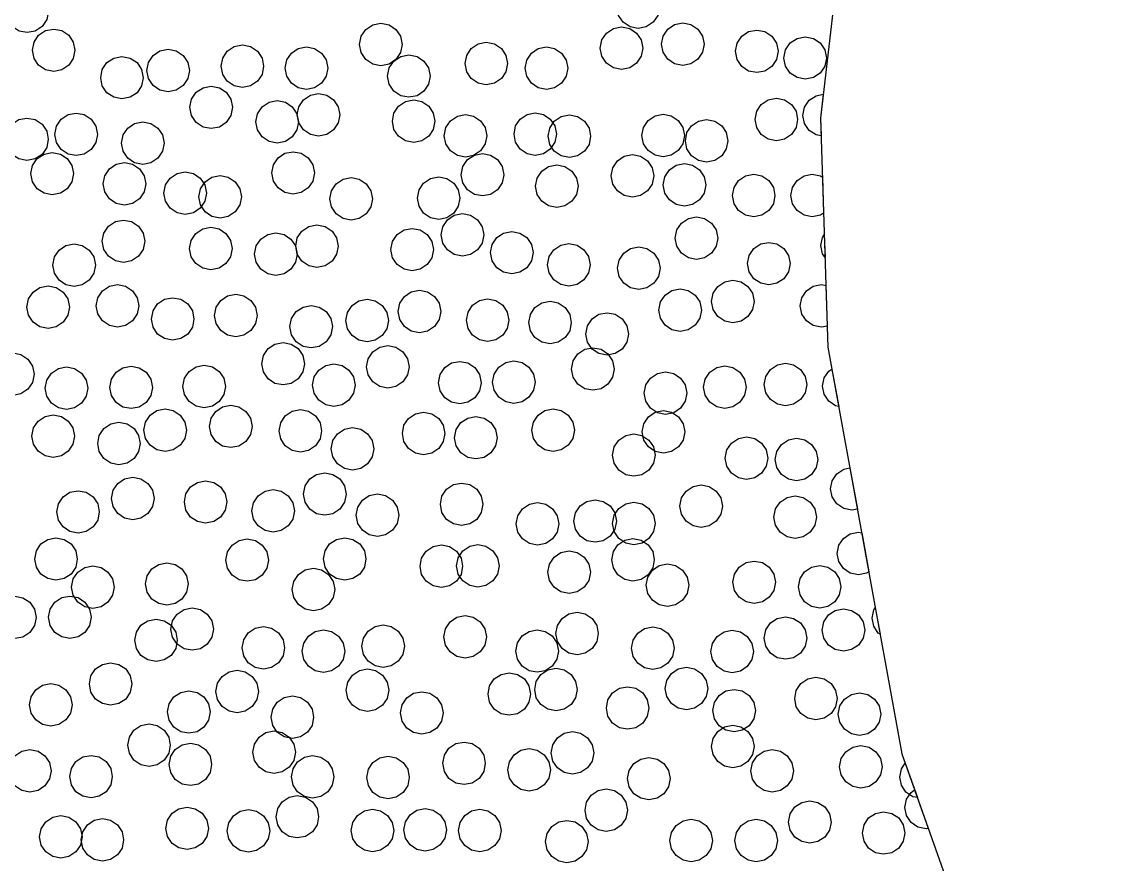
# Model space of a CAD drawing. Header units: millimetres. Extents: x 2 to 154, y 0 to 88.
# Drawn here: x 116.02 to 136.53, y 53.9 to 69.74 of the extents above; entities that cross this region are included whole.
import ezdxf

# ---------------------------------------------------------------- set-up
doc = ezdxf.new("R2010")
doc.units = ezdxf.units.MM
doc.layers.add('BORDER', color=3, linetype='Continuous')

msp = doc.modelspace()

# ---------------------------------------------------------------- linework, layer by layer
for points in [[(127.972, 69.863), (127.886, 69.733), (127.756, 69.647), (127.603, 69.616), (127.45, 69.647), (127.32, 69.733), (127.233, 69.863), (127.203, 70.016), (127.233, 70.169), (127.32, 70.299), (127.45, 70.386), (127.603, 70.416), (127.756, 70.386), (127.886, 70.299), (127.972, 70.169), (128.003, 70.016), (127.972, 69.863)], [(116.488, 69.786), (116.402, 69.656), (116.272, 69.569), (116.119, 69.539), (115.966, 69.569), (115.836, 69.656), (115.749, 69.786), (115.719, 69.939), (115.749, 70.092), (115.836, 70.222), (115.966, 70.308), (116.119, 70.339), (116.272, 70.308), (116.402, 70.222), (116.488, 70.092), (116.519, 69.939), (116.488, 69.786)], [(116.987, 69.053), (116.901, 68.924), (116.771, 68.837), (116.618, 68.806), (116.465, 68.837), (116.335, 68.924), (116.248, 69.053), (116.218, 69.206), (116.248, 69.359), (116.335, 69.489), (116.465, 69.576), (116.618, 69.606), (116.771, 69.576), (116.901, 69.489), (116.987, 69.359), (117.018, 69.206), (116.987, 69.053)], [(123.138, 69.164), (123.051, 69.034), (122.921, 68.948), (122.768, 68.917), (122.615, 68.948), (122.485, 69.034), (122.399, 69.164), (122.368, 69.317), (122.399, 69.47), (122.485, 69.6), (122.615, 69.687), (122.768, 69.717), (122.921, 69.687), (123.051, 69.6), (123.138, 69.47), (123.168, 69.317), (123.138, 69.164)], [(127.662, 69.094), (127.575, 68.965), (127.445, 68.878), (127.292, 68.847), (127.139, 68.878), (127.009, 68.965), (126.922, 69.094), (126.892, 69.247), (126.922, 69.401), (127.009, 69.53), (127.139, 69.617), (127.292, 69.647), (127.445, 69.617), (127.575, 69.53), (127.662, 69.401), (127.692, 69.247), (127.662, 69.094)], [(128.811, 69.169), (128.724, 69.039), (128.594, 68.952), (128.441, 68.922), (128.288, 68.952), (128.158, 69.039), (128.072, 69.169), (128.041, 69.322), (128.072, 69.475), (128.158, 69.605), (128.288, 69.691), (128.441, 69.722), (128.594, 69.691), (128.724, 69.605), (128.811, 69.475), (128.841, 69.322), (128.811, 69.169)], [(130.203, 69.034), (130.116, 68.904), (129.986, 68.817), (129.833, 68.787), (129.68, 68.817), (129.551, 68.904), (129.464, 69.034), (129.433, 69.187), (129.464, 69.34), (129.551, 69.47), (129.68, 69.557), (129.833, 69.587), (129.986, 69.557), (130.116, 69.47), (130.203, 69.34), (130.233, 69.187), (130.203, 69.034)], [(125.119, 68.804), (125.032, 68.674), (124.902, 68.587), (124.749, 68.557), (124.596, 68.587), (124.466, 68.674), (124.38, 68.804), (124.349, 68.957), (124.38, 69.11), (124.466, 69.24), (124.596, 69.326), (124.749, 69.357), (124.902, 69.326), (125.032, 69.24), (125.119, 69.11), (125.149, 68.957), (125.119, 68.804)], [(131.112, 68.908), (131.026, 68.778), (130.896, 68.692), (130.743, 68.661), (130.59, 68.692), (130.46, 68.778), (130.373, 68.908), (130.343, 69.061), (130.373, 69.214), (130.46, 69.344), (130.59, 69.431), (130.743, 69.461), (130.896, 69.431), (131.026, 69.344), (131.112, 69.214), (131.143, 69.061), (131.112, 68.908)], [(119.137, 68.673), (119.051, 68.543), (118.921, 68.456), (118.768, 68.426), (118.615, 68.456), (118.485, 68.543), (118.398, 68.673), (118.368, 68.826), (118.398, 68.979), (118.485, 69.109), (118.615, 69.195), (118.768, 69.226), (118.921, 69.195), (119.051, 69.109), (119.137, 68.979), (119.168, 68.826), (119.137, 68.673)], [(120.534, 68.753), (120.447, 68.623), (120.317, 68.536), (120.164, 68.506), (120.011, 68.536), (119.881, 68.623), (119.794, 68.753), (119.764, 68.906), (119.794, 69.059), (119.881, 69.188), (120.011, 69.275), (120.164, 69.306), (120.317, 69.275), (120.447, 69.188), (120.534, 69.059), (120.564, 68.906), (120.534, 68.753)], [(121.739, 68.719), (121.652, 68.59), (121.522, 68.503), (121.369, 68.472), (121.216, 68.503), (121.087, 68.59), (121, 68.719), (120.969, 68.872), (121, 69.025), (121.087, 69.155), (121.216, 69.242), (121.369, 69.272), (121.522, 69.242), (121.652, 69.155), (121.739, 69.025), (121.769, 68.872), (121.739, 68.719)], [(126.248, 68.717), (126.162, 68.587), (126.032, 68.501), (125.879, 68.47), (125.726, 68.501), (125.596, 68.587), (125.509, 68.717), (125.479, 68.87), (125.509, 69.023), (125.596, 69.153), (125.726, 69.24), (125.879, 69.27), (126.032, 69.24), (126.162, 69.153), (126.248, 69.023), (126.279, 68.87), (126.248, 68.717)], [(118.271, 68.538), (118.184, 68.408), (118.054, 68.322), (117.901, 68.291), (117.748, 68.322), (117.618, 68.408), (117.532, 68.538), (117.501, 68.691), (117.532, 68.844), (117.618, 68.974), (117.748, 69.061), (117.901, 69.091), (118.054, 69.061), (118.184, 68.974), (118.271, 68.844), (118.301, 68.691), (118.271, 68.538)], [(123.664, 68.569), (123.577, 68.439), (123.447, 68.352), (123.294, 68.322), (123.141, 68.352), (123.011, 68.439), (122.925, 68.569), (122.894, 68.722), (122.925, 68.875), (123.011, 69.005), (123.141, 69.091), (123.294, 69.122), (123.447, 69.091), (123.577, 69.005), (123.664, 68.875), (123.694, 68.722), (123.664, 68.569)], [(119.948, 67.981), (119.862, 67.851), (119.732, 67.764), (119.579, 67.734), (119.426, 67.764), (119.296, 67.851), (119.209, 67.981), (119.179, 68.134), (119.209, 68.287), (119.296, 68.417), (119.426, 68.503), (119.579, 68.534), (119.732, 68.503), (119.862, 68.417), (119.948, 68.287), (119.979, 68.134), (119.948, 67.981)], [(121.965, 67.84), (121.879, 67.71), (121.749, 67.623), (121.596, 67.593), (121.443, 67.623), (121.313, 67.71), (121.226, 67.84), (121.196, 67.993), (121.226, 68.146), (121.313, 68.276), (121.443, 68.362), (121.596, 68.393), (121.749, 68.362), (121.879, 68.276), (121.965, 68.146), (121.996, 67.993), (121.965, 67.84)], [(130.571, 67.753), (130.484, 67.623), (130.354, 67.537), (130.201, 67.506), (130.048, 67.537), (129.918, 67.623), (129.832, 67.753), (129.801, 67.906), (129.832, 68.059), (129.918, 68.189), (130.048, 68.276), (130.201, 68.306), (130.354, 68.276), (130.484, 68.189), (130.571, 68.059), (130.601, 67.906), (130.571, 67.753)], [(131.031, 67.932), (131.042, 67.595), (130.947, 67.614), (130.817, 67.701), (130.731, 67.83), (130.7, 67.983), (130.731, 68.136), (130.817, 68.266), (130.947, 68.353), (131.083, 68.38), (131.031, 67.932)], [(121.189, 67.708), (121.103, 67.579), (120.973, 67.492), (120.82, 67.461), (120.667, 67.492), (120.537, 67.579), (120.45, 67.708), (120.42, 67.861), (120.45, 68.014), (120.537, 68.144), (120.667, 68.231), (120.82, 68.261), (120.973, 68.231), (121.103, 68.144), (121.189, 68.014), (121.22, 67.861), (121.189, 67.708)], [(123.753, 67.719), (123.666, 67.59), (123.537, 67.503), (123.384, 67.472), (123.231, 67.503), (123.101, 67.59), (123.014, 67.719), (122.984, 67.872), (123.014, 68.026), (123.101, 68.155), (123.231, 68.242), (123.384, 68.272), (123.537, 68.242), (123.666, 68.155), (123.753, 68.026), (123.784, 67.872), (123.753, 67.719)], [(116.486, 67.38), (116.399, 67.25), (116.27, 67.163), (116.116, 67.133), (115.963, 67.163), (115.834, 67.25), (115.747, 67.38), (115.716, 67.533), (115.747, 67.686), (115.834, 67.816), (115.963, 67.902), (116.116, 67.933), (116.27, 67.902), (116.399, 67.816), (116.486, 67.686), (116.516, 67.533), (116.486, 67.38)], [(117.41, 67.473), (117.323, 67.343), (117.193, 67.256), (117.04, 67.226), (116.887, 67.256), (116.757, 67.343), (116.671, 67.473), (116.64, 67.626), (116.671, 67.779), (116.757, 67.909), (116.887, 67.996), (117.04, 68.026), (117.193, 67.996), (117.323, 67.909), (117.41, 67.779), (117.44, 67.626), (117.41, 67.473)], [(124.728, 67.446), (124.641, 67.317), (124.511, 67.23), (124.358, 67.199), (124.205, 67.23), (124.075, 67.317), (123.988, 67.446), (123.958, 67.599), (123.988, 67.753), (124.075, 67.882), (124.205, 67.969), (124.358, 67.999), (124.511, 67.969), (124.641, 67.882), (124.728, 67.753), (124.758, 67.599), (124.728, 67.446)], [(126.039, 67.476), (125.952, 67.347), (125.823, 67.26), (125.67, 67.229), (125.516, 67.26), (125.387, 67.347), (125.3, 67.476), (125.27, 67.629), (125.3, 67.783), (125.387, 67.912), (125.516, 67.999), (125.67, 68.029), (125.823, 67.999), (125.952, 67.912), (126.039, 67.783), (126.07, 67.629), (126.039, 67.476)], [(126.68, 67.437), (126.593, 67.307), (126.463, 67.22), (126.31, 67.19), (126.157, 67.22), (126.027, 67.307), (125.94, 67.437), (125.91, 67.59), (125.94, 67.743), (126.027, 67.873), (126.157, 67.96), (126.31, 67.99), (126.463, 67.96), (126.593, 67.873), (126.68, 67.743), (126.71, 67.59), (126.68, 67.437)], [(128.443, 67.45), (128.356, 67.32), (128.226, 67.234), (128.073, 67.203), (127.92, 67.234), (127.79, 67.32), (127.704, 67.45), (127.673, 67.603), (127.704, 67.756), (127.79, 67.886), (127.92, 67.973), (128.073, 68.003), (128.226, 67.973), (128.356, 67.886), (128.443, 67.756), (128.473, 67.603), (128.443, 67.45)], [(129.259, 67.352), (129.173, 67.222), (129.043, 67.135), (128.89, 67.105), (128.737, 67.135), (128.607, 67.222), (128.52, 67.352), (128.49, 67.505), (128.52, 67.658), (128.607, 67.788), (128.737, 67.875), (128.89, 67.905), (129.043, 67.875), (129.173, 67.788), (129.259, 67.658), (129.29, 67.505), (129.259, 67.352)], [(118.662, 67.308), (118.575, 67.178), (118.445, 67.091), (118.292, 67.061), (118.139, 67.091), (118.009, 67.178), (117.922, 67.308), (117.892, 67.461), (117.922, 67.614), (118.009, 67.744), (118.139, 67.83), (118.292, 67.861), (118.445, 67.83), (118.575, 67.744), (118.662, 67.614), (118.692, 67.461), (118.662, 67.308)], [(116.96, 66.734), (116.873, 66.604), (116.743, 66.517), (116.59, 66.487), (116.437, 66.517), (116.307, 66.604), (116.22, 66.734), (116.19, 66.887), (116.22, 67.04), (116.307, 67.17), (116.437, 67.256), (116.59, 67.287), (116.743, 67.256), (116.873, 67.17), (116.96, 67.04), (116.99, 66.887), (116.96, 66.734)], [(121.487, 66.747), (121.401, 66.618), (121.271, 66.531), (121.118, 66.5), (120.965, 66.531), (120.835, 66.618), (120.748, 66.747), (120.718, 66.9), (120.748, 67.054), (120.835, 67.183), (120.965, 67.27), (121.118, 67.3), (121.271, 67.27), (121.401, 67.183), (121.487, 67.054), (121.518, 66.9), (121.487, 66.747)], [(118.318, 66.542), (118.231, 66.412), (118.101, 66.325), (117.948, 66.295), (117.795, 66.325), (117.665, 66.412), (117.579, 66.542), (117.548, 66.695), (117.579, 66.848), (117.665, 66.978), (117.795, 67.064), (117.948, 67.095), (118.101, 67.064), (118.231, 66.978), (118.318, 66.848), (118.348, 66.695), (118.318, 66.542)], [(125.046, 66.714), (124.959, 66.584), (124.83, 66.497), (124.677, 66.467), (124.524, 66.497), (124.394, 66.584), (124.307, 66.714), (124.277, 66.867), (124.307, 67.02), (124.394, 67.15), (124.524, 67.236), (124.677, 67.267), (124.83, 67.236), (124.959, 67.15), (125.046, 67.02), (125.077, 66.867), (125.046, 66.714)], [(127.866, 66.692), (127.779, 66.562), (127.649, 66.476), (127.496, 66.445), (127.343, 66.476), (127.213, 66.562), (127.127, 66.692), (127.096, 66.845), (127.127, 66.998), (127.213, 67.128), (127.343, 67.215), (127.496, 67.245), (127.649, 67.215), (127.779, 67.128), (127.866, 66.998), (127.896, 66.845), (127.866, 66.692)], [(128.842, 66.523), (128.756, 66.394), (128.626, 66.307), (128.473, 66.277), (128.32, 66.307), (128.19, 66.394), (128.103, 66.523), (128.073, 66.677), (128.103, 66.83), (128.19, 66.959), (128.32, 67.046), (128.473, 67.077), (128.626, 67.046), (128.756, 66.959), (128.842, 66.83), (128.873, 66.677), (128.842, 66.523)], [(119.46, 66.369), (119.373, 66.239), (119.244, 66.152), (119.091, 66.122), (118.938, 66.152), (118.808, 66.239), (118.721, 66.369), (118.691, 66.522), (118.721, 66.675), (118.808, 66.805), (118.938, 66.891), (119.091, 66.922), (119.244, 66.891), (119.373, 66.805), (119.46, 66.675), (119.491, 66.522), (119.46, 66.369)], [(126.443, 66.498), (126.356, 66.368), (126.227, 66.281), (126.074, 66.251), (125.921, 66.281), (125.791, 66.368), (125.704, 66.498), (125.674, 66.651), (125.704, 66.804), (125.791, 66.933), (125.921, 67.02), (126.074, 67.051), (126.227, 67.02), (126.356, 66.933), (126.443, 66.804), (126.474, 66.651), (126.443, 66.498)], [(130.144, 66.322), (130.057, 66.192), (129.928, 66.105), (129.775, 66.075), (129.622, 66.105), (129.492, 66.192), (129.405, 66.322), (129.375, 66.475), (129.405, 66.628), (129.492, 66.758), (129.622, 66.844), (129.775, 66.875), (129.928, 66.844), (130.057, 66.758), (130.144, 66.628), (130.175, 66.475), (130.144, 66.322)], [(131.089, 66.146), (131.028, 66.106), (130.875, 66.075), (130.722, 66.106), (130.592, 66.192), (130.506, 66.322), (130.475, 66.475), (130.506, 66.628), (130.592, 66.758), (130.722, 66.845), (130.875, 66.875), (131.028, 66.845), (131.067, 66.819), (131.089, 66.146)], [(120.116, 66.298), (120.029, 66.168), (119.899, 66.082), (119.746, 66.051), (119.593, 66.082), (119.463, 66.168), (119.376, 66.298), (119.346, 66.451), (119.376, 66.604), (119.463, 66.734), (119.593, 66.821), (119.746, 66.851), (119.899, 66.821), (120.029, 66.734), (120.116, 66.604), (120.146, 66.451), (120.116, 66.298)], [(122.579, 66.261), (122.492, 66.131), (122.362, 66.044), (122.209, 66.014), (122.056, 66.044), (121.926, 66.131), (121.839, 66.261), (121.809, 66.414), (121.839, 66.567), (121.926, 66.697), (122.056, 66.783), (122.209, 66.814), (122.362, 66.783), (122.492, 66.697), (122.579, 66.567), (122.609, 66.414), (122.579, 66.261)], [(124.223, 66.274), (124.137, 66.145), (124.007, 66.058), (123.854, 66.028), (123.701, 66.058), (123.571, 66.145), (123.484, 66.274), (123.454, 66.428), (123.484, 66.581), (123.571, 66.71), (123.701, 66.797), (123.854, 66.828), (124.007, 66.797), (124.137, 66.71), (124.223, 66.581), (124.254, 66.428), (124.223, 66.274)], [(124.67, 65.583), (124.583, 65.453), (124.454, 65.366), (124.301, 65.336), (124.148, 65.366), (124.018, 65.453), (123.931, 65.583), (123.901, 65.736), (123.931, 65.889), (124.018, 66.019), (124.148, 66.105), (124.301, 66.136), (124.454, 66.105), (124.583, 66.019), (124.67, 65.889), (124.701, 65.736), (124.67, 65.583)], [(129.07, 65.522), (128.983, 65.392), (128.853, 65.305), (128.7, 65.275), (128.547, 65.305), (128.417, 65.392), (128.331, 65.522), (128.3, 65.675), (128.331, 65.828), (128.417, 65.958), (128.547, 66.045), (128.7, 66.075), (128.853, 66.045), (128.983, 65.958), (129.07, 65.828), (129.1, 65.675), (129.07, 65.522)], [(118.3, 65.462), (118.213, 65.333), (118.083, 65.246), (117.93, 65.215), (117.777, 65.246), (117.648, 65.333), (117.561, 65.462), (117.53, 65.615), (117.561, 65.769), (117.648, 65.898), (117.777, 65.985), (117.93, 66.015), (118.083, 65.985), (118.213, 65.898), (118.3, 65.769), (118.33, 65.615), (118.3, 65.462)], [(119.942, 65.325), (119.856, 65.195), (119.726, 65.108), (119.573, 65.078), (119.42, 65.108), (119.29, 65.195), (119.203, 65.325), (119.173, 65.478), (119.203, 65.631), (119.29, 65.761), (119.42, 65.847), (119.573, 65.878), (119.726, 65.847), (119.856, 65.761), (119.942, 65.631), (119.973, 65.478), (119.942, 65.325)], [(121.935, 65.372), (121.849, 65.242), (121.719, 65.155), (121.566, 65.125), (121.413, 65.155), (121.283, 65.242), (121.196, 65.372), (121.166, 65.525), (121.196, 65.678), (121.283, 65.808), (121.413, 65.894), (121.566, 65.925), (121.719, 65.894), (121.849, 65.808), (121.935, 65.678), (121.966, 65.525), (121.935, 65.372)], [(123.726, 65.305), (123.639, 65.176), (123.509, 65.089), (123.356, 65.058), (123.203, 65.089), (123.073, 65.176), (122.987, 65.305), (122.956, 65.458), (122.987, 65.611), (123.073, 65.741), (123.203, 65.828), (123.356, 65.858), (123.509, 65.828), (123.639, 65.741), (123.726, 65.611), (123.756, 65.458), (123.726, 65.305)], [(121.164, 65.221), (121.078, 65.091), (120.948, 65.005), (120.795, 64.974), (120.642, 65.005), (120.512, 65.091), (120.425, 65.221), (120.395, 65.374), (120.425, 65.527), (120.512, 65.657), (120.642, 65.744), (120.795, 65.774), (120.948, 65.744), (121.078, 65.657), (121.164, 65.527), (121.195, 65.374), (121.164, 65.221)], [(125.598, 65.248), (125.511, 65.119), (125.382, 65.032), (125.229, 65.002), (125.075, 65.032), (124.946, 65.119), (124.859, 65.248), (124.829, 65.402), (124.859, 65.555), (124.946, 65.684), (125.075, 65.771), (125.229, 65.802), (125.382, 65.771), (125.511, 65.684), (125.598, 65.555), (125.629, 65.402), (125.598, 65.248)], [(131.116, 65.308), (131.066, 65.382), (131.036, 65.535), (131.066, 65.688), (131.102, 65.741), (131.116, 65.308)], [(117.37, 65.015), (117.284, 64.886), (117.154, 64.799), (117.001, 64.768), (116.848, 64.799), (116.718, 64.886), (116.631, 65.015), (116.601, 65.168), (116.631, 65.321), (116.718, 65.451), (116.848, 65.538), (117.001, 65.568), (117.154, 65.538), (117.284, 65.451), (117.37, 65.321), (117.401, 65.168), (117.37, 65.015)], [(126.671, 65.02), (126.585, 64.891), (126.455, 64.804), (126.302, 64.774), (126.149, 64.804), (126.019, 64.891), (125.932, 65.02), (125.902, 65.174), (125.932, 65.327), (126.019, 65.456), (126.149, 65.543), (126.302, 65.574), (126.455, 65.543), (126.585, 65.456), (126.671, 65.327), (126.702, 65.174), (126.671, 65.02)], [(127.985, 64.955), (127.898, 64.826), (127.768, 64.739), (127.615, 64.708), (127.462, 64.739), (127.333, 64.826), (127.246, 64.955), (127.215, 65.108), (127.246, 65.261), (127.333, 65.391), (127.462, 65.478), (127.615, 65.508), (127.768, 65.478), (127.898, 65.391), (127.985, 65.261), (128.015, 65.108), (127.985, 64.955)], [(130.429, 65.042), (130.342, 64.912), (130.212, 64.826), (130.059, 64.795), (129.906, 64.826), (129.776, 64.912), (129.69, 65.042), (129.659, 65.195), (129.69, 65.348), (129.776, 65.478), (129.906, 65.565), (130.059, 65.595), (130.212, 65.565), (130.342, 65.478), (130.429, 65.348), (130.459, 65.195), (130.429, 65.042)], [(129.753, 64.331), (129.666, 64.201), (129.537, 64.114), (129.383, 64.084), (129.23, 64.114), (129.101, 64.201), (129.014, 64.331), (128.983, 64.484), (129.014, 64.637), (129.101, 64.767), (129.23, 64.853), (129.383, 64.884), (129.537, 64.853), (129.666, 64.767), (129.753, 64.637), (129.783, 64.484), (129.753, 64.331)], [(116.883, 64.225), (116.796, 64.095), (116.667, 64.008), (116.513, 63.978), (116.36, 64.008), (116.231, 64.095), (116.144, 64.225), (116.113, 64.378), (116.144, 64.531), (116.231, 64.661), (116.36, 64.748), (116.513, 64.778), (116.667, 64.748), (116.796, 64.661), (116.883, 64.531), (116.913, 64.378), (116.883, 64.225)], [(118.187, 64.249), (118.1, 64.119), (117.97, 64.032), (117.817, 64.002), (117.664, 64.032), (117.534, 64.119), (117.447, 64.249), (117.417, 64.402), (117.447, 64.555), (117.534, 64.685), (117.664, 64.772), (117.817, 64.802), (117.97, 64.772), (118.1, 64.685), (118.187, 64.555), (118.217, 64.402), (118.187, 64.249)], [(120.409, 64.068), (120.323, 63.938), (120.193, 63.851), (120.04, 63.821), (119.887, 63.851), (119.757, 63.938), (119.67, 64.068), (119.64, 64.221), (119.67, 64.374), (119.757, 64.503), (119.887, 64.59), (120.04, 64.621), (120.193, 64.59), (120.323, 64.503), (120.409, 64.374), (120.44, 64.221), (120.409, 64.068)], [(123.862, 64.143), (123.775, 64.013), (123.645, 63.926), (123.492, 63.896), (123.339, 63.926), (123.21, 64.013), (123.123, 64.143), (123.092, 64.296), (123.123, 64.449), (123.21, 64.579), (123.339, 64.666), (123.492, 64.696), (123.645, 64.666), (123.775, 64.579), (123.862, 64.449), (123.892, 64.296), (123.862, 64.143)], [(128.761, 64.167), (128.674, 64.038), (128.544, 63.951), (128.391, 63.921), (128.238, 63.951), (128.108, 64.038), (128.022, 64.167), (127.991, 64.321), (128.022, 64.474), (128.108, 64.603), (128.238, 64.69), (128.391, 64.721), (128.544, 64.69), (128.674, 64.603), (128.761, 64.474), (128.791, 64.321), (128.761, 64.167)], [(131.157, 64.022), (131.047, 64), (130.894, 64.031), (130.764, 64.117), (130.677, 64.247), (130.647, 64.4), (130.677, 64.553), (130.764, 64.683), (130.894, 64.77), (131.047, 64.8), (131.133, 64.783), (131.157, 64.022)], [(119.224, 64.001), (119.137, 63.872), (119.007, 63.785), (118.854, 63.754), (118.701, 63.785), (118.572, 63.872), (118.485, 64.001), (118.454, 64.154), (118.485, 64.307), (118.572, 64.437), (118.701, 64.524), (118.854, 64.554), (119.007, 64.524), (119.137, 64.437), (119.224, 64.307), (119.254, 64.154), (119.224, 64.001)], [(121.827, 63.857), (121.74, 63.727), (121.61, 63.64), (121.457, 63.61), (121.304, 63.64), (121.174, 63.727), (121.087, 63.857), (121.057, 64.01), (121.087, 64.163), (121.174, 64.293), (121.304, 64.379), (121.457, 64.41), (121.61, 64.379), (121.74, 64.293), (121.827, 64.163), (121.857, 64.01), (121.827, 63.857)], [(122.879, 63.972), (122.792, 63.843), (122.662, 63.756), (122.509, 63.725), (122.356, 63.756), (122.227, 63.843), (122.14, 63.972), (122.109, 64.125), (122.14, 64.279), (122.227, 64.408), (122.356, 64.495), (122.509, 64.525), (122.662, 64.495), (122.792, 64.408), (122.879, 64.279), (122.909, 64.125), (122.879, 63.972)], [(125.144, 63.978), (125.057, 63.849), (124.928, 63.762), (124.774, 63.732), (124.621, 63.762), (124.492, 63.849), (124.405, 63.978), (124.374, 64.132), (124.405, 64.285), (124.492, 64.414), (124.621, 64.501), (124.774, 64.532), (124.928, 64.501), (125.057, 64.414), (125.144, 64.285), (125.174, 64.132), (125.144, 63.978)], [(126.316, 63.934), (126.229, 63.804), (126.1, 63.718), (125.947, 63.687), (125.793, 63.718), (125.664, 63.804), (125.577, 63.934), (125.547, 64.087), (125.577, 64.24), (125.664, 64.37), (125.793, 64.457), (125.947, 64.487), (126.1, 64.457), (126.229, 64.37), (126.316, 64.24), (126.347, 64.087), (126.316, 63.934)], [(127.39, 63.719), (127.303, 63.59), (127.174, 63.503), (127.021, 63.472), (126.867, 63.503), (126.738, 63.59), (126.651, 63.719), (126.621, 63.872), (126.651, 64.025), (126.738, 64.155), (126.867, 64.242), (127.021, 64.272), (127.174, 64.242), (127.303, 64.155), (127.39, 64.025), (127.421, 63.872), (127.39, 63.719)], [(121.299, 63.161), (121.213, 63.031), (121.083, 62.944), (120.93, 62.914), (120.777, 62.944), (120.647, 63.031), (120.56, 63.161), (120.53, 63.314), (120.56, 63.467), (120.647, 63.597), (120.777, 63.684), (120.93, 63.714), (121.083, 63.684), (121.213, 63.597), (121.299, 63.467), (121.33, 63.314), (121.299, 63.161)], [(123.268, 63.102), (123.181, 62.973), (123.051, 62.886), (122.898, 62.855), (122.745, 62.886), (122.615, 62.973), (122.529, 63.102), (122.498, 63.255), (122.529, 63.408), (122.615, 63.538), (122.745, 63.625), (122.898, 63.655), (123.051, 63.625), (123.181, 63.538), (123.268, 63.408), (123.298, 63.255), (123.268, 63.102)], [(127.122, 63.061), (127.035, 62.931), (126.905, 62.844), (126.752, 62.814), (126.599, 62.844), (126.469, 62.931), (126.383, 63.061), (126.352, 63.214), (126.383, 63.367), (126.469, 63.497), (126.599, 63.584), (126.752, 63.614), (126.905, 63.584), (127.035, 63.497), (127.122, 63.367), (127.152, 63.214), (127.122, 63.061)], [(116.219, 62.962), (116.133, 62.833), (116.003, 62.746), (115.85, 62.715), (115.697, 62.746), (115.567, 62.833), (115.48, 62.962), (115.45, 63.115), (115.48, 63.268), (115.567, 63.398), (115.697, 63.485), (115.85, 63.515), (116.003, 63.485), (116.133, 63.398), (116.219, 63.268), (116.25, 63.115), (116.219, 62.962)], [(117.228, 62.701), (117.141, 62.571), (117.012, 62.484), (116.859, 62.454), (116.706, 62.484), (116.576, 62.571), (116.489, 62.701), (116.459, 62.854), (116.489, 63.007), (116.576, 63.137), (116.706, 63.223), (116.859, 63.254), (117.012, 63.223), (117.141, 63.137), (117.228, 63.007), (117.259, 62.854), (117.228, 62.701)], [(118.442, 62.716), (118.356, 62.586), (118.226, 62.499), (118.073, 62.469), (117.92, 62.499), (117.79, 62.586), (117.703, 62.716), (117.673, 62.869), (117.703, 63.022), (117.79, 63.152), (117.92, 63.238), (118.073, 63.269), (118.226, 63.238), (118.356, 63.152), (118.442, 63.022), (118.473, 62.869), (118.442, 62.716)], [(119.817, 62.733), (119.73, 62.603), (119.6, 62.517), (119.447, 62.486), (119.294, 62.517), (119.164, 62.603), (119.078, 62.733), (119.047, 62.886), (119.078, 63.039), (119.164, 63.169), (119.294, 63.256), (119.447, 63.286), (119.6, 63.256), (119.73, 63.169), (119.817, 63.039), (119.847, 62.886), (119.817, 62.733)], [(122.255, 62.759), (122.168, 62.629), (122.038, 62.542), (121.885, 62.512), (121.732, 62.542), (121.602, 62.629), (121.515, 62.759), (121.485, 62.912), (121.515, 63.065), (121.602, 63.195), (121.732, 63.281), (121.885, 63.312), (122.038, 63.281), (122.168, 63.195), (122.255, 63.065), (122.285, 62.912), (122.255, 62.759)], [(124.62, 62.804), (124.533, 62.674), (124.403, 62.588), (124.25, 62.557), (124.097, 62.588), (123.967, 62.674), (123.881, 62.804), (123.85, 62.957), (123.881, 63.11), (123.967, 63.24), (124.097, 63.327), (124.25, 63.357), (124.403, 63.327), (124.533, 63.24), (124.62, 63.11), (124.65, 62.957), (124.62, 62.804)], [(125.637, 62.813), (125.55, 62.683), (125.421, 62.596), (125.268, 62.566), (125.114, 62.596), (124.985, 62.683), (124.898, 62.813), (124.868, 62.966), (124.898, 63.119), (124.985, 63.249), (125.114, 63.336), (125.268, 63.366), (125.421, 63.336), (125.55, 63.249), (125.637, 63.119), (125.668, 62.966), (125.637, 62.813)], [(129.601, 62.72), (129.515, 62.59), (129.385, 62.504), (129.232, 62.473), (129.079, 62.504), (128.949, 62.59), (128.862, 62.72), (128.832, 62.873), (128.862, 63.026), (128.949, 63.156), (129.079, 63.243), (129.232, 63.273), (129.385, 63.243), (129.515, 63.156), (129.601, 63.026), (129.632, 62.873), (129.601, 62.72)], [(130.742, 62.768), (130.655, 62.638), (130.525, 62.552), (130.372, 62.521), (130.219, 62.552), (130.089, 62.638), (130.003, 62.768), (129.972, 62.921), (130.003, 63.074), (130.089, 63.204), (130.219, 63.291), (130.372, 63.321), (130.525, 63.291), (130.655, 63.204), (130.742, 63.074), (130.772, 62.921), (130.742, 62.768)], [(131.372, 62.511), (131.315, 62.523), (131.185, 62.609), (131.099, 62.739), (131.068, 62.892), (131.099, 63.045), (131.185, 63.175), (131.244, 63.214), (131.372, 62.511)], [(128.488, 62.608), (128.402, 62.478), (128.272, 62.392), (128.119, 62.361), (127.966, 62.392), (127.836, 62.478), (127.749, 62.608), (127.719, 62.761), (127.749, 62.914), (127.836, 63.044), (127.966, 63.131), (128.119, 63.161), (128.272, 63.131), (128.402, 63.044), (128.488, 62.914), (128.519, 62.761), (128.488, 62.608)], [(119.081, 61.91), (118.995, 61.78), (118.865, 61.694), (118.712, 61.663), (118.559, 61.694), (118.429, 61.78), (118.342, 61.91), (118.312, 62.063), (118.342, 62.216), (118.429, 62.346), (118.559, 62.433), (118.712, 62.463), (118.865, 62.433), (118.995, 62.346), (119.081, 62.216), (119.112, 62.063), (119.081, 61.91)], [(120.316, 61.982), (120.229, 61.853), (120.099, 61.766), (119.946, 61.735), (119.793, 61.766), (119.663, 61.853), (119.577, 61.982), (119.546, 62.135), (119.577, 62.288), (119.663, 62.418), (119.793, 62.505), (119.946, 62.535), (120.099, 62.505), (120.229, 62.418), (120.316, 62.288), (120.346, 62.135), (120.316, 61.982)], [(121.624, 61.898), (121.537, 61.768), (121.407, 61.681), (121.254, 61.651), (121.101, 61.681), (120.971, 61.768), (120.885, 61.898), (120.854, 62.051), (120.885, 62.204), (120.971, 62.334), (121.101, 62.42), (121.254, 62.451), (121.407, 62.42), (121.537, 62.334), (121.624, 62.204), (121.654, 62.051), (121.624, 61.898)], [(123.941, 61.849), (123.854, 61.719), (123.724, 61.632), (123.571, 61.602), (123.418, 61.632), (123.288, 61.719), (123.202, 61.849), (123.171, 62.002), (123.202, 62.155), (123.288, 62.285), (123.418, 62.372), (123.571, 62.402), (123.724, 62.372), (123.854, 62.285), (123.941, 62.155), (123.971, 62.002), (123.941, 61.849)], [(126.374, 61.908), (126.287, 61.779), (126.157, 61.692), (126.004, 61.662), (125.851, 61.692), (125.721, 61.779), (125.635, 61.908), (125.604, 62.062), (125.635, 62.215), (125.721, 62.344), (125.851, 62.431), (126.004, 62.462), (126.157, 62.431), (126.287, 62.344), (126.374, 62.215), (126.404, 62.062), (126.374, 61.908)], [(128.447, 61.879), (128.361, 61.749), (128.231, 61.663), (128.078, 61.632), (127.925, 61.663), (127.795, 61.749), (127.708, 61.879), (127.678, 62.032), (127.708, 62.185), (127.795, 62.315), (127.925, 62.402), (128.078, 62.432), (128.231, 62.402), (128.361, 62.315), (128.447, 62.185), (128.478, 62.032), (128.447, 61.879)], [(116.98, 61.8), (116.893, 61.67), (116.763, 61.584), (116.61, 61.553), (116.457, 61.584), (116.327, 61.67), (116.241, 61.8), (116.21, 61.953), (116.241, 62.106), (116.327, 62.236), (116.457, 62.323), (116.61, 62.353), (116.763, 62.323), (116.893, 62.236), (116.98, 62.106), (117.01, 61.953), (116.98, 61.8)], [(118.214, 61.66), (118.128, 61.53), (117.998, 61.443), (117.845, 61.413), (117.692, 61.443), (117.562, 61.53), (117.475, 61.66), (117.445, 61.813), (117.475, 61.966), (117.562, 62.096), (117.692, 62.183), (117.845, 62.213), (117.998, 62.183), (118.128, 62.096), (118.214, 61.966), (118.245, 61.813), (118.214, 61.66)], [(124.924, 61.769), (124.837, 61.639), (124.707, 61.552), (124.554, 61.522), (124.401, 61.552), (124.271, 61.639), (124.185, 61.769), (124.154, 61.922), (124.185, 62.075), (124.271, 62.205), (124.401, 62.292), (124.554, 62.322), (124.707, 62.292), (124.837, 62.205), (124.924, 62.075), (124.954, 61.922), (124.924, 61.769)], [(122.605, 61.561), (122.518, 61.431), (122.388, 61.344), (122.235, 61.314), (122.082, 61.344), (121.952, 61.431), (121.866, 61.561), (121.835, 61.714), (121.866, 61.867), (121.952, 61.996), (122.082, 62.083), (122.235, 62.114), (122.388, 62.083), (122.518, 61.996), (122.605, 61.867), (122.635, 61.714), (122.605, 61.561)], [(127.892, 61.443), (127.805, 61.314), (127.675, 61.227), (127.522, 61.196), (127.369, 61.227), (127.239, 61.314), (127.153, 61.443), (127.122, 61.596), (127.153, 61.75), (127.239, 61.879), (127.369, 61.966), (127.522, 61.996), (127.675, 61.966), (127.805, 61.879), (127.892, 61.75), (127.922, 61.596), (127.892, 61.443)], [(130.01, 61.385), (129.924, 61.256), (129.794, 61.169), (129.641, 61.138), (129.488, 61.169), (129.358, 61.256), (129.271, 61.385), (129.241, 61.538), (129.271, 61.692), (129.358, 61.821), (129.488, 61.908), (129.641, 61.938), (129.794, 61.908), (129.924, 61.821), (130.01, 61.692), (130.041, 61.538), (130.01, 61.385)], [(130.951, 61.36), (130.864, 61.23), (130.735, 61.143), (130.581, 61.113), (130.428, 61.143), (130.299, 61.23), (130.212, 61.36), (130.181, 61.513), (130.212, 61.666), (130.299, 61.796), (130.428, 61.882), (130.581, 61.913), (130.735, 61.882), (130.864, 61.796), (130.951, 61.666), (130.981, 61.513), (130.951, 61.36)], [(131.723, 60.581), (131.621, 60.561), (131.468, 60.591), (131.338, 60.678), (131.251, 60.808), (131.221, 60.961), (131.251, 61.114), (131.338, 61.244), (131.468, 61.33), (131.583, 61.353), (131.723, 60.581)], [(118.474, 60.627), (118.387, 60.497), (118.258, 60.41), (118.104, 60.38), (117.951, 60.41), (117.822, 60.497), (117.735, 60.627), (117.704, 60.78), (117.735, 60.933), (117.822, 61.062), (117.951, 61.149), (118.104, 61.18), (118.258, 61.149), (118.387, 61.062), (118.474, 60.933), (118.504, 60.78), (118.474, 60.627)], [(122.082, 60.71), (121.996, 60.58), (121.866, 60.493), (121.713, 60.463), (121.56, 60.493), (121.43, 60.58), (121.343, 60.71), (121.313, 60.863), (121.343, 61.016), (121.43, 61.146), (121.56, 61.232), (121.713, 61.263), (121.866, 61.232), (121.996, 61.146), (122.082, 61.016), (122.113, 60.863), (122.082, 60.71)], [(117.445, 60.373), (117.358, 60.244), (117.228, 60.157), (117.075, 60.126), (116.922, 60.157), (116.793, 60.244), (116.706, 60.373), (116.675, 60.526), (116.706, 60.679), (116.793, 60.809), (116.922, 60.896), (117.075, 60.926), (117.228, 60.896), (117.358, 60.809), (117.445, 60.679), (117.475, 60.526), (117.445, 60.373)], [(119.843, 60.561), (119.756, 60.431), (119.627, 60.344), (119.474, 60.314), (119.321, 60.344), (119.191, 60.431), (119.104, 60.561), (119.074, 60.714), (119.104, 60.867), (119.191, 60.996), (119.321, 61.083), (119.474, 61.114), (119.627, 61.083), (119.756, 60.996), (119.843, 60.867), (119.874, 60.714), (119.843, 60.561)], [(121.112, 60.393), (121.026, 60.263), (120.896, 60.176), (120.743, 60.146), (120.59, 60.176), (120.46, 60.263), (120.373, 60.393), (120.343, 60.546), (120.373, 60.699), (120.46, 60.828), (120.59, 60.915), (120.743, 60.946), (120.896, 60.915), (121.026, 60.828), (121.112, 60.699), (121.143, 60.546), (121.112, 60.393)], [(124.654, 60.517), (124.568, 60.387), (124.438, 60.301), (124.285, 60.27), (124.132, 60.301), (124.002, 60.387), (123.915, 60.517), (123.885, 60.67), (123.915, 60.823), (124.002, 60.953), (124.132, 61.04), (124.285, 61.07), (124.438, 61.04), (124.568, 60.953), (124.654, 60.823), (124.685, 60.67), (124.654, 60.517)], [(129.156, 60.484), (129.069, 60.354), (128.94, 60.268), (128.787, 60.237), (128.634, 60.268), (128.504, 60.354), (128.417, 60.484), (128.387, 60.637), (128.417, 60.79), (128.504, 60.92), (128.634, 61.007), (128.787, 61.037), (128.94, 61.007), (129.069, 60.92), (129.156, 60.79), (129.187, 60.637), (129.156, 60.484)], [(123.072, 60.311), (122.985, 60.182), (122.855, 60.095), (122.702, 60.065), (122.549, 60.095), (122.42, 60.182), (122.333, 60.311), (122.302, 60.465), (122.333, 60.618), (122.42, 60.747), (122.549, 60.834), (122.702, 60.865), (122.855, 60.834), (122.985, 60.747), (123.072, 60.618), (123.102, 60.465), (123.072, 60.311)], [(127.163, 60.203), (127.077, 60.073), (126.947, 59.986), (126.794, 59.956), (126.641, 59.986), (126.511, 60.073), (126.424, 60.203), (126.394, 60.356), (126.424, 60.509), (126.511, 60.639), (126.641, 60.725), (126.794, 60.756), (126.947, 60.725), (127.077, 60.639), (127.163, 60.509), (127.194, 60.356), (127.163, 60.203)], [(130.924, 60.277), (130.837, 60.147), (130.707, 60.06), (130.554, 60.03), (130.401, 60.06), (130.272, 60.147), (130.185, 60.277), (130.154, 60.43), (130.185, 60.583), (130.272, 60.713), (130.401, 60.8), (130.554, 60.83), (130.707, 60.8), (130.837, 60.713), (130.924, 60.583), (130.954, 60.43), (130.924, 60.277)], [(126.083, 60.148), (125.996, 60.018), (125.867, 59.932), (125.713, 59.901), (125.56, 59.932), (125.431, 60.018), (125.344, 60.148), (125.313, 60.301), (125.344, 60.454), (125.431, 60.584), (125.56, 60.671), (125.713, 60.701), (125.867, 60.671), (125.996, 60.584), (126.083, 60.454), (126.113, 60.301), (126.083, 60.148)], [(127.893, 60.157), (127.806, 60.027), (127.677, 59.94), (127.523, 59.91), (127.37, 59.94), (127.241, 60.027), (127.154, 60.157), (127.123, 60.31), (127.154, 60.463), (127.241, 60.593), (127.37, 60.679), (127.523, 60.71), (127.677, 60.679), (127.806, 60.593), (127.893, 60.463), (127.923, 60.31), (127.893, 60.157)], [(131.937, 59.403), (131.897, 59.376), (131.744, 59.346), (131.59, 59.376), (131.461, 59.463), (131.374, 59.593), (131.344, 59.746), (131.374, 59.899), (131.461, 60.029), (131.59, 60.115), (131.744, 60.146), (131.805, 60.134), (131.937, 59.403)], [(117.031, 59.488), (116.944, 59.358), (116.814, 59.272), (116.661, 59.241), (116.508, 59.272), (116.378, 59.358), (116.292, 59.488), (116.261, 59.641), (116.292, 59.794), (116.378, 59.924), (116.508, 60.011), (116.661, 60.041), (116.814, 60.011), (116.944, 59.924), (117.031, 59.794), (117.061, 59.641), (117.031, 59.488)], [(120.624, 59.469), (120.537, 59.339), (120.408, 59.252), (120.255, 59.222), (120.101, 59.252), (119.972, 59.339), (119.885, 59.469), (119.855, 59.622), (119.885, 59.775), (119.972, 59.904), (120.101, 59.991), (120.255, 60.022), (120.408, 59.991), (120.537, 59.904), (120.624, 59.775), (120.655, 59.622), (120.624, 59.469)], [(122.457, 59.489), (122.37, 59.359), (122.24, 59.272), (122.087, 59.242), (121.934, 59.272), (121.804, 59.359), (121.718, 59.489), (121.687, 59.642), (121.718, 59.795), (121.804, 59.925), (121.934, 60.011), (122.087, 60.042), (122.24, 60.011), (122.37, 59.925), (122.457, 59.795), (122.487, 59.642), (122.457, 59.489)], [(124.274, 59.352), (124.187, 59.223), (124.057, 59.136), (123.904, 59.105), (123.751, 59.136), (123.621, 59.223), (123.534, 59.352), (123.504, 59.505), (123.534, 59.658), (123.621, 59.788), (123.751, 59.875), (123.904, 59.905), (124.057, 59.875), (124.187, 59.788), (124.274, 59.658), (124.304, 59.505), (124.274, 59.352)], [(124.96, 59.359), (124.873, 59.229), (124.743, 59.142), (124.59, 59.112), (124.437, 59.142), (124.307, 59.229), (124.22, 59.359), (124.19, 59.512), (124.22, 59.665), (124.307, 59.794), (124.437, 59.881), (124.59, 59.912), (124.743, 59.881), (124.873, 59.794), (124.96, 59.665), (124.99, 59.512), (124.96, 59.359)], [(127.876, 59.474), (127.789, 59.344), (127.659, 59.257), (127.506, 59.227), (127.353, 59.257), (127.224, 59.344), (127.137, 59.474), (127.106, 59.627), (127.137, 59.78), (127.224, 59.91), (127.353, 59.996), (127.506, 60.027), (127.659, 59.996), (127.789, 59.91), (127.876, 59.78), (127.906, 59.627), (127.876, 59.474)], [(126.674, 59.24), (126.588, 59.11), (126.458, 59.023), (126.305, 58.993), (126.152, 59.023), (126.022, 59.11), (125.935, 59.24), (125.905, 59.393), (125.935, 59.546), (126.022, 59.675), (126.152, 59.762), (126.305, 59.793), (126.458, 59.762), (126.588, 59.675), (126.674, 59.546), (126.705, 59.393), (126.674, 59.24)], [(117.724, 58.961), (117.637, 58.832), (117.508, 58.745), (117.355, 58.714), (117.202, 58.745), (117.072, 58.832), (116.985, 58.961), (116.955, 59.114), (116.985, 59.267), (117.072, 59.397), (117.202, 59.484), (117.355, 59.514), (117.508, 59.484), (117.637, 59.397), (117.724, 59.267), (117.755, 59.114), (117.724, 58.961)], [(119.116, 59.019), (119.029, 58.889), (118.899, 58.802), (118.746, 58.772), (118.593, 58.802), (118.463, 58.889), (118.377, 59.019), (118.346, 59.172), (118.377, 59.325), (118.463, 59.455), (118.593, 59.541), (118.746, 59.572), (118.899, 59.541), (119.029, 59.455), (119.116, 59.325), (119.146, 59.172), (119.116, 59.019)], [(128.523, 58.996), (128.437, 58.866), (128.307, 58.779), (128.154, 58.749), (128.001, 58.779), (127.871, 58.866), (127.784, 58.996), (127.754, 59.149), (127.784, 59.302), (127.871, 59.432), (128.001, 59.518), (128.154, 59.549), (128.307, 59.518), (128.437, 59.432), (128.523, 59.302), (128.554, 59.149), (128.523, 58.996)], [(130.154, 59.051), (130.067, 58.922), (129.938, 58.835), (129.784, 58.804), (129.631, 58.835), (129.502, 58.922), (129.415, 59.051), (129.384, 59.204), (129.415, 59.358), (129.502, 59.487), (129.631, 59.574), (129.784, 59.604), (129.938, 59.574), (130.067, 59.487), (130.154, 59.358), (130.184, 59.204), (130.154, 59.051)], [(131.384, 58.966), (131.298, 58.836), (131.168, 58.75), (131.015, 58.719), (130.862, 58.75), (130.732, 58.836), (130.645, 58.966), (130.615, 59.119), (130.645, 59.272), (130.732, 59.402), (130.862, 59.489), (131.015, 59.519), (131.168, 59.489), (131.298, 59.402), (131.384, 59.272), (131.415, 59.119), (131.384, 58.966)], [(121.869, 58.915), (121.782, 58.785), (121.652, 58.698), (121.499, 58.668), (121.346, 58.698), (121.217, 58.785), (121.13, 58.915), (121.099, 59.068), (121.13, 59.221), (121.217, 59.351), (121.346, 59.437), (121.499, 59.468), (121.652, 59.437), (121.782, 59.351), (121.869, 59.221), (121.899, 59.068), (121.869, 58.915)], [(116.257, 58.391), (116.17, 58.261), (116.04, 58.174), (115.887, 58.144), (115.734, 58.174), (115.604, 58.261), (115.517, 58.391), (115.487, 58.544), (115.517, 58.697), (115.604, 58.827), (115.734, 58.913), (115.887, 58.944), (116.04, 58.913), (116.17, 58.827), (116.257, 58.697), (116.287, 58.544), (116.257, 58.391)], [(117.293, 58.392), (117.206, 58.262), (117.076, 58.176), (116.923, 58.145), (116.77, 58.176), (116.64, 58.262), (116.554, 58.392), (116.523, 58.545), (116.554, 58.698), (116.64, 58.828), (116.77, 58.915), (116.923, 58.945), (117.076, 58.915), (117.206, 58.828), (117.293, 58.698), (117.323, 58.545), (117.293, 58.392)], [(119.592, 58.172), (119.505, 58.042), (119.375, 57.955), (119.222, 57.925), (119.069, 57.955), (118.939, 58.042), (118.852, 58.172), (118.822, 58.325), (118.852, 58.478), (118.939, 58.607), (119.069, 58.694), (119.222, 58.725), (119.375, 58.694), (119.505, 58.607), (119.592, 58.478), (119.622, 58.325), (119.592, 58.172)], [(131.832, 58.153), (131.745, 58.023), (131.615, 57.937), (131.462, 57.906), (131.309, 57.937), (131.179, 58.023), (131.093, 58.153), (131.062, 58.306), (131.093, 58.459), (131.179, 58.589), (131.309, 58.676), (131.462, 58.706), (131.615, 58.676), (131.745, 58.589), (131.832, 58.459), (131.862, 58.306), (131.832, 58.153)], [(132.151, 58.227), (132.117, 58.25), (132.03, 58.379), (132, 58.532), (132.03, 58.686), (132.06, 58.73), (132.151, 58.227)], [(118.911, 57.96), (118.824, 57.83), (118.694, 57.743), (118.541, 57.713), (118.388, 57.743), (118.258, 57.83), (118.172, 57.96), (118.141, 58.113), (118.172, 58.266), (118.258, 58.396), (118.388, 58.482), (118.541, 58.513), (118.694, 58.482), (118.824, 58.396), (118.911, 58.266), (118.941, 58.113), (118.911, 57.96)], [(124.721, 58.024), (124.634, 57.894), (124.504, 57.807), (124.351, 57.777), (124.198, 57.807), (124.068, 57.894), (123.982, 58.024), (123.951, 58.177), (123.982, 58.33), (124.068, 58.46), (124.198, 58.546), (124.351, 58.577), (124.504, 58.546), (124.634, 58.46), (124.721, 58.33), (124.751, 58.177), (124.721, 58.024)], [(126.824, 58.088), (126.737, 57.959), (126.608, 57.872), (126.454, 57.841), (126.301, 57.872), (126.172, 57.959), (126.085, 58.088), (126.054, 58.241), (126.085, 58.394), (126.172, 58.524), (126.301, 58.611), (126.454, 58.641), (126.608, 58.611), (126.737, 58.524), (126.824, 58.394), (126.854, 58.241), (126.824, 58.088)], [(130.74, 58.003), (130.653, 57.873), (130.524, 57.786), (130.371, 57.756), (130.217, 57.786), (130.088, 57.873), (130.001, 58.003), (129.971, 58.156), (130.001, 58.309), (130.088, 58.439), (130.217, 58.526), (130.371, 58.556), (130.524, 58.526), (130.653, 58.439), (130.74, 58.309), (130.771, 58.156), (130.74, 58.003)], [(120.929, 57.818), (120.842, 57.688), (120.712, 57.602), (120.559, 57.571), (120.406, 57.602), (120.276, 57.688), (120.19, 57.818), (120.159, 57.971), (120.19, 58.124), (120.276, 58.254), (120.406, 58.341), (120.559, 58.371), (120.712, 58.341), (120.842, 58.254), (120.929, 58.124), (120.959, 57.971), (120.929, 57.818)], [(122.057, 57.754), (121.97, 57.624), (121.841, 57.537), (121.688, 57.507), (121.535, 57.537), (121.405, 57.624), (121.318, 57.754), (121.288, 57.907), (121.318, 58.06), (121.405, 58.19), (121.535, 58.276), (121.688, 58.307), (121.841, 58.276), (121.97, 58.19), (122.057, 58.06), (122.088, 57.907), (122.057, 57.754)], [(123.18, 57.848), (123.093, 57.718), (122.963, 57.631), (122.81, 57.601), (122.657, 57.631), (122.527, 57.718), (122.44, 57.848), (122.41, 58.001), (122.44, 58.154), (122.527, 58.284), (122.657, 58.37), (122.81, 58.401), (122.963, 58.37), (123.093, 58.284), (123.18, 58.154), (123.21, 58.001), (123.18, 57.848)], [(126.074, 57.758), (125.988, 57.628), (125.858, 57.541), (125.705, 57.511), (125.552, 57.541), (125.422, 57.628), (125.335, 57.758), (125.305, 57.911), (125.335, 58.064), (125.422, 58.194), (125.552, 58.28), (125.705, 58.311), (125.858, 58.28), (125.988, 58.194), (126.074, 58.064), (126.105, 57.911), (126.074, 57.758)], [(128.248, 57.811), (128.161, 57.681), (128.032, 57.595), (127.878, 57.564), (127.725, 57.595), (127.596, 57.681), (127.509, 57.811), (127.478, 57.964), (127.509, 58.117), (127.596, 58.247), (127.725, 58.334), (127.878, 58.364), (128.032, 58.334), (128.161, 58.247), (128.248, 58.117), (128.278, 57.964), (128.248, 57.811)], [(129.741, 57.749), (129.655, 57.619), (129.525, 57.532), (129.372, 57.502), (129.219, 57.532), (129.089, 57.619), (129.002, 57.749), (128.972, 57.902), (129.002, 58.055), (129.089, 58.185), (129.219, 58.271), (129.372, 58.302), (129.525, 58.271), (129.655, 58.185), (129.741, 58.055), (129.772, 57.902), (129.741, 57.749)], [(118.057, 57.138), (117.971, 57.009), (117.841, 56.922), (117.688, 56.892), (117.535, 56.922), (117.405, 57.009), (117.318, 57.138), (117.288, 57.292), (117.318, 57.445), (117.405, 57.574), (117.535, 57.661), (117.688, 57.692), (117.841, 57.661), (117.971, 57.574), (118.057, 57.445), (118.088, 57.292), (118.057, 57.138)], [(120.436, 56.998), (120.349, 56.869), (120.219, 56.782), (120.066, 56.751), (119.913, 56.782), (119.783, 56.869), (119.696, 56.998), (119.666, 57.151), (119.696, 57.304), (119.783, 57.434), (119.913, 57.521), (120.066, 57.551), (120.219, 57.521), (120.349, 57.434), (120.436, 57.304), (120.466, 57.151), (120.436, 56.998)], [(122.886, 57.02), (122.799, 56.891), (122.669, 56.804), (122.516, 56.774), (122.363, 56.804), (122.234, 56.891), (122.147, 57.02), (122.116, 57.174), (122.147, 57.327), (122.234, 57.456), (122.363, 57.543), (122.516, 57.574), (122.669, 57.543), (122.799, 57.456), (122.886, 57.327), (122.916, 57.174), (122.886, 57.02)], [(125.551, 56.95), (125.464, 56.82), (125.334, 56.733), (125.181, 56.703), (125.028, 56.733), (124.898, 56.82), (124.812, 56.95), (124.781, 57.103), (124.812, 57.256), (124.898, 57.386), (125.028, 57.472), (125.181, 57.503), (125.334, 57.472), (125.464, 57.386), (125.551, 57.256), (125.581, 57.103), (125.551, 56.95)], [(126.428, 57.034), (126.342, 56.904), (126.212, 56.817), (126.059, 56.787), (125.906, 56.817), (125.776, 56.904), (125.689, 57.034), (125.659, 57.187), (125.689, 57.34), (125.776, 57.47), (125.906, 57.556), (126.059, 57.587), (126.212, 57.556), (126.342, 57.47), (126.428, 57.34), (126.459, 57.187), (126.428, 57.034)], [(128.88, 57.054), (128.793, 56.924), (128.664, 56.838), (128.511, 56.807), (128.358, 56.838), (128.228, 56.924), (128.141, 57.054), (128.111, 57.207), (128.141, 57.36), (128.228, 57.49), (128.358, 57.577), (128.511, 57.607), (128.664, 57.577), (128.793, 57.49), (128.88, 57.36), (128.911, 57.207), (128.88, 57.054)], [(116.933, 56.746), (116.846, 56.616), (116.716, 56.529), (116.563, 56.499), (116.41, 56.529), (116.28, 56.616), (116.194, 56.746), (116.163, 56.899), (116.194, 57.052), (116.28, 57.182), (116.41, 57.268), (116.563, 57.299), (116.716, 57.268), (116.846, 57.182), (116.933, 57.052), (116.963, 56.899), (116.933, 56.746)], [(127.774, 56.687), (127.688, 56.557), (127.558, 56.47), (127.405, 56.44), (127.252, 56.47), (127.122, 56.557), (127.035, 56.687), (127.005, 56.84), (127.035, 56.993), (127.122, 57.123), (127.252, 57.21), (127.405, 57.24), (127.558, 57.21), (127.688, 57.123), (127.774, 56.993), (127.805, 56.84), (127.774, 56.687)], [(131.315, 56.864), (131.228, 56.734), (131.098, 56.648), (130.945, 56.617), (130.792, 56.648), (130.662, 56.734), (130.576, 56.864), (130.545, 57.017), (130.576, 57.17), (130.662, 57.3), (130.792, 57.387), (130.945, 57.417), (131.098, 57.387), (131.228, 57.3), (131.315, 57.17), (131.345, 57.017), (131.315, 56.864)], [(119.528, 56.612), (119.442, 56.482), (119.312, 56.395), (119.159, 56.365), (119.006, 56.395), (118.876, 56.482), (118.789, 56.612), (118.759, 56.765), (118.789, 56.918), (118.876, 57.048), (119.006, 57.134), (119.159, 57.165), (119.312, 57.134), (119.442, 57.048), (119.528, 56.918), (119.559, 56.765), (119.528, 56.612)], [(121.473, 56.513), (121.387, 56.383), (121.257, 56.296), (121.104, 56.266), (120.951, 56.296), (120.821, 56.383), (120.734, 56.513), (120.704, 56.666), (120.734, 56.819), (120.821, 56.949), (120.951, 57.035), (121.104, 57.066), (121.257, 57.035), (121.387, 56.949), (121.473, 56.819), (121.504, 56.666), (121.473, 56.513)], [(123.905, 56.594), (123.818, 56.464), (123.689, 56.377), (123.536, 56.347), (123.382, 56.377), (123.253, 56.464), (123.166, 56.594), (123.136, 56.747), (123.166, 56.9), (123.253, 57.03), (123.382, 57.117), (123.536, 57.147), (123.689, 57.117), (123.818, 57.03), (123.905, 56.9), (123.936, 56.747), (123.905, 56.594)], [(129.776, 56.638), (129.689, 56.508), (129.56, 56.422), (129.407, 56.391), (129.254, 56.422), (129.124, 56.508), (129.037, 56.638), (129.007, 56.791), (129.037, 56.944), (129.124, 57.074), (129.254, 57.161), (129.407, 57.191), (129.56, 57.161), (129.689, 57.074), (129.776, 56.944), (129.807, 56.791), (129.776, 56.638)], [(132.133, 56.572), (132.046, 56.442), (131.917, 56.355), (131.764, 56.325), (131.61, 56.355), (131.481, 56.442), (131.394, 56.572), (131.364, 56.725), (131.394, 56.878), (131.481, 57.008), (131.61, 57.095), (131.764, 57.125), (131.917, 57.095), (132.046, 57.008), (132.133, 56.878), (132.164, 56.725), (132.133, 56.572)], [(118.78, 55.988), (118.693, 55.858), (118.563, 55.771), (118.41, 55.741), (118.257, 55.771), (118.127, 55.858), (118.04, 55.988), (118.01, 56.141), (118.04, 56.294), (118.127, 56.424), (118.257, 56.51), (118.41, 56.541), (118.563, 56.51), (118.693, 56.424), (118.78, 56.294), (118.81, 56.141), (118.78, 55.988)], [(121.131, 55.855), (121.044, 55.726), (120.915, 55.639), (120.762, 55.608), (120.608, 55.639), (120.479, 55.726), (120.392, 55.855), (120.362, 56.008), (120.392, 56.162), (120.479, 56.291), (120.608, 56.378), (120.762, 56.408), (120.915, 56.378), (121.044, 56.291), (121.131, 56.162), (121.162, 56.008), (121.131, 55.855)], [(129.752, 55.963), (129.665, 55.834), (129.535, 55.747), (129.382, 55.716), (129.229, 55.747), (129.1, 55.834), (129.013, 55.963), (128.982, 56.116), (129.013, 56.269), (129.1, 56.399), (129.229, 56.486), (129.382, 56.516), (129.535, 56.486), (129.665, 56.399), (129.752, 56.269), (129.782, 56.116), (129.752, 55.963)], [(126.737, 55.843), (126.65, 55.713), (126.52, 55.626), (126.367, 55.596), (126.214, 55.626), (126.085, 55.713), (125.998, 55.843), (125.967, 55.996), (125.998, 56.149), (126.085, 56.279), (126.214, 56.365), (126.367, 56.396), (126.52, 56.365), (126.65, 56.279), (126.737, 56.149), (126.767, 55.996), (126.737, 55.843)], [(116.541, 55.507), (116.454, 55.377), (116.324, 55.29), (116.171, 55.26), (116.018, 55.29), (115.888, 55.377), (115.802, 55.507), (115.771, 55.66), (115.802, 55.813), (115.888, 55.943), (116.018, 56.029), (116.171, 56.06), (116.324, 56.029), (116.454, 55.943), (116.541, 55.813), (116.571, 55.66), (116.541, 55.507)], [(119.556, 55.627), (119.47, 55.497), (119.34, 55.411), (119.187, 55.38), (119.034, 55.411), (118.904, 55.497), (118.817, 55.627), (118.787, 55.78), (118.817, 55.933), (118.904, 56.063), (119.034, 56.15), (119.187, 56.18), (119.34, 56.15), (119.47, 56.063), (119.556, 55.933), (119.587, 55.78), (119.556, 55.627)], [(124.7, 55.647), (124.613, 55.517), (124.483, 55.43), (124.33, 55.4), (124.177, 55.43), (124.047, 55.517), (123.961, 55.647), (123.93, 55.8), (123.961, 55.953), (124.047, 56.083), (124.177, 56.17), (124.33, 56.2), (124.483, 56.17), (124.613, 56.083), (124.7, 55.953), (124.73, 55.8), (124.7, 55.647)], [(125.923, 55.523), (125.836, 55.393), (125.706, 55.306), (125.553, 55.276), (125.4, 55.306), (125.27, 55.393), (125.183, 55.523), (125.153, 55.676), (125.183, 55.829), (125.27, 55.959), (125.4, 56.046), (125.553, 56.076), (125.706, 56.046), (125.836, 55.959), (125.923, 55.829), (125.953, 55.676), (125.923, 55.523)], [(130.493, 55.504), (130.406, 55.374), (130.276, 55.287), (130.123, 55.257), (129.97, 55.287), (129.84, 55.374), (129.754, 55.504), (129.723, 55.657), (129.754, 55.81), (129.84, 55.94), (129.97, 56.026), (130.123, 56.057), (130.276, 56.026), (130.406, 55.94), (130.493, 55.81), (130.523, 55.657), (130.493, 55.504)], [(132.158, 55.582), (132.072, 55.453), (131.942, 55.366), (131.789, 55.336), (131.636, 55.366), (131.506, 55.453), (131.419, 55.582), (131.389, 55.736), (131.419, 55.889), (131.506, 56.018), (131.636, 56.105), (131.789, 56.136), (131.942, 56.105), (132.072, 56.018), (132.158, 55.889), (132.189, 55.736), (132.158, 55.582)], [(117.69, 55.397), (117.603, 55.267), (117.473, 55.18), (117.32, 55.15), (117.167, 55.18), (117.037, 55.267), (116.951, 55.397), (116.92, 55.55), (116.951, 55.703), (117.037, 55.833), (117.167, 55.919), (117.32, 55.95), (117.473, 55.919), (117.603, 55.833), (117.69, 55.703), (117.72, 55.55), (117.69, 55.397)], [(121.855, 55.392), (121.768, 55.262), (121.638, 55.176), (121.485, 55.145), (121.332, 55.176), (121.202, 55.262), (121.116, 55.392), (121.085, 55.545), (121.116, 55.698), (121.202, 55.828), (121.332, 55.915), (121.485, 55.945), (121.638, 55.915), (121.768, 55.828), (121.855, 55.698), (121.885, 55.545), (121.855, 55.392)], [(123.271, 55.382), (123.184, 55.252), (123.055, 55.165), (122.902, 55.135), (122.748, 55.165), (122.619, 55.252), (122.532, 55.382), (122.502, 55.535), (122.532, 55.688), (122.619, 55.818), (122.748, 55.904), (122.902, 55.935), (123.055, 55.904), (123.184, 55.818), (123.271, 55.688), (123.302, 55.535), (123.271, 55.382)], [(128.174, 55.358), (128.087, 55.229), (127.958, 55.142), (127.805, 55.112), (127.652, 55.142), (127.522, 55.229), (127.435, 55.358), (127.405, 55.512), (127.435, 55.665), (127.522, 55.794), (127.652, 55.881), (127.805, 55.912), (127.958, 55.881), (128.087, 55.794), (128.174, 55.665), (128.205, 55.512), (128.174, 55.358)], [(132.851, 55.156), (132.766, 55.173), (132.636, 55.259), (132.55, 55.389), (132.519, 55.542), (132.55, 55.695), (132.622, 55.803), (132.851, 55.156)], [(121.567, 54.643), (121.48, 54.514), (121.35, 54.427), (121.197, 54.396), (121.044, 54.427), (120.914, 54.514), (120.828, 54.643), (120.797, 54.796), (120.828, 54.95), (120.914, 55.079), (121.044, 55.166), (121.197, 55.196), (121.35, 55.166), (121.48, 55.079), (121.567, 54.95), (121.597, 54.796), (121.567, 54.643)], [(127.373, 54.765), (127.286, 54.636), (127.157, 54.549), (127.004, 54.518), (126.85, 54.549), (126.721, 54.636), (126.634, 54.765), (126.604, 54.918), (126.634, 55.071), (126.721, 55.201), (126.85, 55.288), (127.004, 55.318), (127.157, 55.288), (127.286, 55.201), (127.373, 55.071), (127.404, 54.918), (127.373, 54.765)], [(133.055, 54.578), (133.015, 54.57), (132.862, 54.601), (132.732, 54.687), (132.645, 54.817), (132.615, 54.97), (132.645, 55.123), (132.732, 55.253), (132.8, 55.299), (133.055, 54.578)], [(119.494, 54.424), (119.408, 54.295), (119.278, 54.208), (119.125, 54.177), (118.972, 54.208), (118.842, 54.295), (118.755, 54.424), (118.725, 54.577), (118.755, 54.73), (118.842, 54.86), (118.972, 54.947), (119.125, 54.977), (119.278, 54.947), (119.408, 54.86), (119.494, 54.73), (119.525, 54.577), (119.494, 54.424)], [(131.199, 54.543), (131.113, 54.413), (130.983, 54.327), (130.83, 54.296), (130.677, 54.327), (130.547, 54.413), (130.46, 54.543), (130.43, 54.696), (130.46, 54.849), (130.547, 54.979), (130.677, 55.066), (130.83, 55.096), (130.983, 55.066), (131.113, 54.979), (131.199, 54.849), (131.23, 54.696), (131.199, 54.543)], [(117.121, 54.264), (117.034, 54.134), (116.905, 54.048), (116.752, 54.017), (116.599, 54.048), (116.469, 54.134), (116.382, 54.264), (116.352, 54.417), (116.382, 54.57), (116.469, 54.7), (116.599, 54.787), (116.752, 54.817), (116.905, 54.787), (117.034, 54.7), (117.121, 54.57), (117.152, 54.417), (117.121, 54.264)], [(120.648, 54.378), (120.561, 54.248), (120.431, 54.161), (120.278, 54.131), (120.125, 54.161), (119.995, 54.248), (119.909, 54.378), (119.878, 54.531), (119.909, 54.684), (119.995, 54.814), (120.125, 54.9), (120.278, 54.931), (120.431, 54.9), (120.561, 54.814), (120.648, 54.684), (120.678, 54.531), (120.648, 54.378)], [(122.98, 54.382), (122.893, 54.252), (122.763, 54.165), (122.61, 54.135), (122.457, 54.165), (122.327, 54.252), (122.241, 54.382), (122.21, 54.535), (122.241, 54.688), (122.327, 54.818), (122.457, 54.904), (122.61, 54.935), (122.763, 54.904), (122.893, 54.818), (122.98, 54.688), (123.01, 54.535), (122.98, 54.382)], [(123.969, 54.395), (123.882, 54.265), (123.752, 54.179), (123.599, 54.148), (123.446, 54.179), (123.316, 54.265), (123.23, 54.395), (123.199, 54.548), (123.23, 54.701), (123.316, 54.831), (123.446, 54.918), (123.599, 54.948), (123.752, 54.918), (123.882, 54.831), (123.969, 54.701), (123.999, 54.548), (123.969, 54.395)], [(124.995, 54.382), (124.908, 54.252), (124.779, 54.165), (124.626, 54.135), (124.472, 54.165), (124.343, 54.252), (124.256, 54.382), (124.226, 54.535), (124.256, 54.688), (124.343, 54.818), (124.472, 54.904), (124.626, 54.935), (124.779, 54.904), (124.908, 54.818), (124.995, 54.688), (125.026, 54.535), (124.995, 54.382)], [(132.587, 54.336), (132.5, 54.206), (132.37, 54.119), (132.217, 54.089), (132.064, 54.119), (131.934, 54.206), (131.848, 54.336), (131.817, 54.489), (131.848, 54.642), (131.934, 54.772), (132.064, 54.859), (132.217, 54.889), (132.37, 54.859), (132.5, 54.772), (132.587, 54.642), (132.617, 54.489), (132.587, 54.336)], [(117.903, 54.207), (117.816, 54.077), (117.686, 53.99), (117.533, 53.96), (117.38, 53.99), (117.251, 54.077), (117.164, 54.207), (117.133, 54.36), (117.164, 54.513), (117.251, 54.643), (117.38, 54.729), (117.533, 54.76), (117.686, 54.729), (117.816, 54.643), (117.903, 54.513), (117.933, 54.36), (117.903, 54.207)], [(126.633, 54.175), (126.547, 54.045), (126.417, 53.958), (126.264, 53.928), (126.111, 53.958), (125.981, 54.045), (125.894, 54.175), (125.864, 54.328), (125.894, 54.481), (125.981, 54.611), (126.111, 54.697), (126.264, 54.728), (126.417, 54.697), (126.547, 54.611), (126.633, 54.481), (126.664, 54.328), (126.633, 54.175)], [(128.969, 54.195), (128.882, 54.066), (128.752, 53.979), (128.599, 53.948), (128.446, 53.979), (128.316, 54.066), (128.23, 54.195), (128.199, 54.348), (128.23, 54.502), (128.316, 54.631), (128.446, 54.718), (128.599, 54.748), (128.752, 54.718), (128.882, 54.631), (128.969, 54.502), (128.999, 54.348), (128.969, 54.195)], [(130.192, 54.194), (130.105, 54.065), (129.975, 53.978), (129.822, 53.947), (129.669, 53.978), (129.539, 54.065), (129.453, 54.194), (129.422, 54.347), (129.453, 54.501), (129.539, 54.63), (129.669, 54.717), (129.822, 54.747), (129.975, 54.717), (130.105, 54.63), (130.192, 54.501), (130.222, 54.347), (130.192, 54.194)]]:
    msp.add_lwpolyline(points, close=True)
at = {"layer": 'BORDER'}
msp.add_lwpolyline([(95.511, 81.904), (106.355, 81.765), (107.606, 82.321), (108.649, 83.781), (108.996, 88.021), (147.227, 88.021), (147.088, 87.465), (143.056, 86.075), (139.442, 83.989), (136.592, 81.556), (134.09, 78.359), (132.421, 75.022), (131.448, 71.547), (131.031, 67.932), (131.17, 63.623), (132.56, 55.977), (135.758, 46.94), (139.65, 38.877)], dxfattribs=at)

doc.saveas('drawing.dxf')
